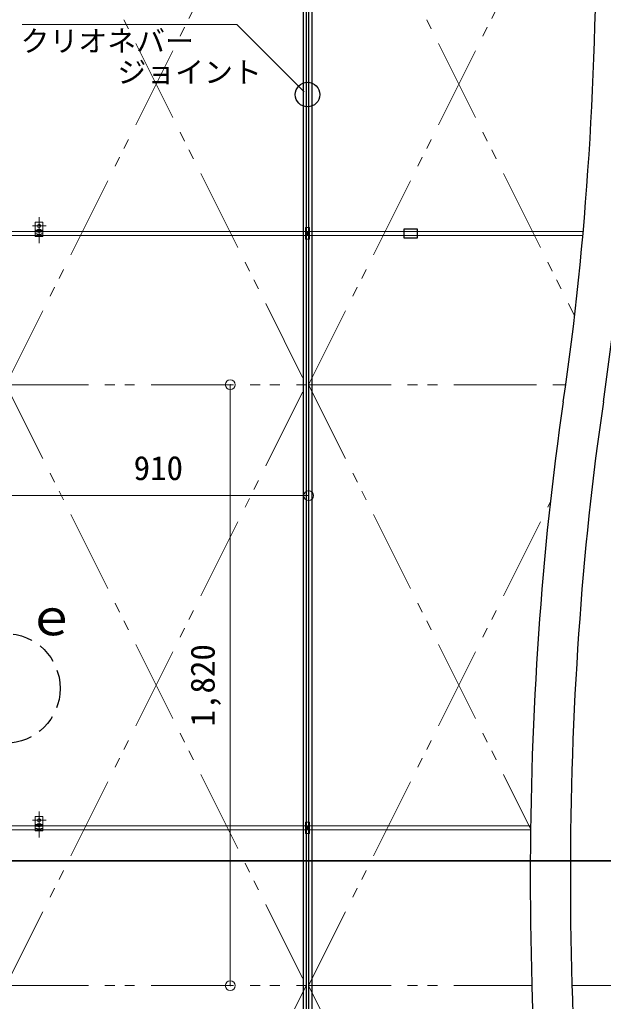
# Model space of a CAD drawing. Units: millimetres on the paper, with parts at other scales. Extents: x -195 to 195, y -135 to 132.
# Drawn here: x 84.4 to 119.8, y -70.9 to -11.4 of the extents above; entities that cross this region are included whole.
import ezdxf
from ezdxf.enums import TextEntityAlignment as Align

# ---------------------------------------------------------------- set-up
doc = ezdxf.new("R2010")
doc.units = ezdxf.units.MM
doc.header["$PDMODE"] = 32
doc.header["$PDSIZE"] = 0.6
for name, pattern in [('CHAIN1', [8, 5, -1, 1, -1]), ('DASHED1', [1.8, 1.2, -0.6]), ('DOUBLE_CHAIN1', [8.8, 5, -1, 0.6, -0.6, 0.6, -1])]:
    doc.linetypes.add(name, pattern=pattern)
for name, color, linetype, lineweight in [('8-0_中心線', 4, 'CHAIN1', 9), ('8-1_吊り材', 7, 'Continuous', 18), ('8-2_野縁受け', 3, 'DASHED1', 18), ('8-3_野縁', 2, 'Continuous', 25), ('8-5_寸法', 4, 'Continuous', 9), ('8-6_文字', 7, 'Continuous', 18), ('8-7_-', 6, 'Continuous', 35), ('8-A_クリップ', 7, 'Continuous', 18), ('8-C_ビス・アンカーボルト・強調図形', 2, 'DASHED1', 25), ('8-D_パネル', 4, 'DOUBLE_CHAIN1', 9)]:
    doc.layers.add(name, color=color, linetype=linetype, lineweight=lineweight)
doc.styles.add('ＭＳ ゴシック', font='')
doc.styles.get('ＭＳ ゴシック').set_extended_font_data('MS Gothic')

msp = doc.modelspace()

# ---------------------------------------------------------------- linework, layer by layer
at = {"layer": '8-0_中心線'}
for p, q in [((85.599, -24.933), (85.599, -23.358)), ((85.2, -23.88), (86.037, -23.88)), ((85.599, -60.933), (85.599, -59.358)), ((85.2, -59.88), (86.037, -59.88))]:
    msp.add_line(p, q, dxfattribs=at)
at = {"layer": '8-1_吊り材'}
for p, q in [((85.829, -24.53), (85.829, -23.66)), ((85.829, -24.18), (85.369, -24.18)), ((85.369, -24.22), (85.829, -24.22)), ((85.369, -24.237), (85.529, -24.237)), ((85.369, -24.373), (85.479, -24.373)), ((85.479, -24.402), (85.479, -24.373)), ((85.529, -24.266), (85.669, -24.266)), ((85.669, -24.22), (85.669, -24.266)), ((85.669, -24.237), (85.829, -24.237)), ((85.719, -24.373), (85.719, -24.402)), ((85.719, -24.373), (85.829, -24.373)), ((85.369, -24.501), (85.829, -24.501)), ((85.369, -24.53), (85.829, -24.53)), ((85.479, -24.402), (85.719, -24.402)), ((85.829, -60.53), (85.829, -59.66)), ((85.829, -60.18), (85.369, -60.18)), ((85.369, -60.22), (85.829, -60.22)), ((85.369, -60.237), (85.529, -60.237)), ((85.369, -60.373), (85.479, -60.373)), ((85.369, -60.501), (85.829, -60.501)), ((85.369, -60.53), (85.829, -60.53)), ((85.479, -60.402), (85.479, -60.373)), ((85.479, -60.402), (85.719, -60.402)), ((85.529, -60.266), (85.669, -60.266)), ((85.669, -60.22), (85.669, -60.266)), ((85.669, -60.237), (85.829, -60.237)), ((85.719, -60.373), (85.719, -60.402)), ((85.719, -60.373), (85.829, -60.373))]:
    msp.add_line(p, q, dxfattribs=at)
at = {"layer": '8-1_吊り材', "linetype": 'DASHED1'}
for p, q in [((85.829, -24.14), (85.369, -24.14)), ((85.499, -24.1), (85.499, -24.14)), ((85.829, -60.14), (85.369, -60.14)), ((85.499, -60.1), (85.499, -60.14))]:
    msp.add_line(p, q, dxfattribs=at)
at = {"layer": '8-1_吊り材'}
for points in [[(85.369, -24.53), (85.369, -23.66), (85.829, -23.66)], [(85.669, -24.22), (85.529, -24.22), (85.529, -24.266)], [(85.369, -60.53), (85.369, -59.66), (85.829, -59.66)], [(85.669, -60.22), (85.529, -60.22), (85.529, -60.266)]]:
    msp.add_lwpolyline(points, dxfattribs=at)
at = {"layer": '8-1_吊り材', "linetype": 'DASHED1'}
for points in [[(85.499, -24.1), (85.699, -24.1), (85.699, -24.14)], [(85.499, -60.1), (85.699, -60.1), (85.699, -60.14)]]:
    msp.add_lwpolyline(points, dxfattribs=at)
at = {"layer": '8-1_吊り材'}
for centre in [(85.599, -23.88), (85.599, -59.88)]:
    msp.add_circle(centre, 0.1, dxfattribs=at)
at = {"layer": '8-2_野縁受け', "linetype": 'Continuous'}
for p, q in [((17.882, -24.22), (118.559, -24.22)), ((17.882, -24.46), (118.538, -24.46)), ((17.882, -60.22), (115.375, -60.22)), ((17.882, -60.46), (115.372, -60.46))]:
    msp.add_line(p, q, dxfattribs=at)
at = {"layer": '8-3_野縁'}
for p, q in [((101.596, 20.071), (101.596, -104.029)), ((101.786, 20.071), (101.786, -104.029)), ((101.926, 20.071), (101.926, -104.029)), ((102.116, 20.071), (102.116, -104.029))]:
    msp.add_line(p, q, dxfattribs=at)
at = {"layer": '8-5_寸法'}
for p, q in [((97.178, -69.9), (97.178, -33.5)), ((83.726, -40.219), (101.926, -40.219))]:
    msp.add_line(p, q, dxfattribs=at)
at = {"layer": '8-5_寸法', "color": 3}
for p in [(97.178, -33.5), (101.926, -40.219), (97.178, -69.9)]:
    msp.add_point(p, dxfattribs=at)
at = {"layer": '8-6_文字'}
for p, q in [((84.564, -11.689), (97.583, -11.689)), ((97.583, -11.689), (101.66, -15.766))]:
    msp.add_line(p, q, dxfattribs=at)
at = {"layer": '8-7_-'}
msp.add_line((6.172, -62.333), (188.642, -62.333), dxfattribs=at)
at = {"layer": '8-A_クリップ'}
for p, q in [((101.972, -23.988), (101.74, -23.988)), ((101.74, -23.988), (101.74, -24.692)), ((101.776, -24.381), (101.776, -24.298)), ((101.78, -24.291), (101.851, -24.25)), ((101.806, -24.35), (101.806, -24.33)), ((101.836, -24.33), (101.806, -24.33)), ((101.836, -24.35), (101.806, -24.35)), ((101.866, -24.29), (101.846, -24.29)), ((101.846, -24.32), (101.846, -24.29)), ((101.846, -24.36), (101.846, -24.39)), ((101.931, -24.291), (101.86, -24.25)), ((101.866, -24.32), (101.866, -24.29)), ((101.866, -24.36), (101.866, -24.39)), ((101.876, -24.33), (101.906, -24.33)), ((101.876, -24.35), (101.906, -24.35)), ((101.906, -24.35), (101.906, -24.33)), ((101.936, -24.381), (101.936, -24.298)), ((101.972, -23.988), (101.972, -24.692)), ((101.972, -24.692), (101.74, -24.692)), ((101.851, -24.429), (101.78, -24.388)), ((101.866, -24.39), (101.846, -24.39)), ((101.86, -24.429), (101.931, -24.388)), ((101.972, -59.988), (101.74, -59.988)), ((101.74, -59.988), (101.74, -60.692)), ((101.972, -59.988), (101.972, -60.692)), ((101.776, -60.381), (101.776, -60.298)), ((101.78, -60.291), (101.851, -60.25)), ((101.851, -60.429), (101.78, -60.388)), ((101.806, -60.35), (101.806, -60.33)), ((101.836, -60.33), (101.806, -60.33)), ((101.836, -60.35), (101.806, -60.35)), ((101.866, -60.29), (101.846, -60.29)), ((101.846, -60.32), (101.846, -60.29)), ((101.846, -60.36), (101.846, -60.39)), ((101.866, -60.39), (101.846, -60.39)), ((101.931, -60.291), (101.86, -60.25)), ((101.86, -60.429), (101.931, -60.388)), ((101.866, -60.32), (101.866, -60.29)), ((101.866, -60.36), (101.866, -60.39)), ((101.876, -60.33), (101.906, -60.33)), ((101.876, -60.35), (101.906, -60.35)), ((101.906, -60.35), (101.906, -60.33)), ((101.936, -60.381), (101.936, -60.298)), ((101.972, -60.692), (101.74, -60.692))]:
    msp.add_line(p, q, dxfattribs=at)
for centre, radius in [((101.856, -24.34), 0.08), ((101.856, -24.34), 0.06), ((101.856, -60.34), 0.08), ((101.856, -60.34), 0.06)]:
    msp.add_circle(centre, radius, dxfattribs=at)
for centre, radius, start, end in [((101.856, -24.34), 0.09, 147.26604, 152.73396), ((101.836, -24.32), 0.01, 270, 0), ((101.836, -24.36), 0.01, 0, 90), ((101.856, -24.34), 0.09, 87.26604, 92.73396), ((101.876, -24.32), 0.01, 180, 270), ((101.876, -24.36), 0.01, 90, 180), ((101.856, -24.34), 0.09, 27.26604, 32.73396), ((101.856, -24.34), 0.09, 207.26604, 212.73396), ((101.856, -24.34), 0.09, 267.26604, 272.73396), ((101.856, -24.34), 0.09, 327.26604, 332.73396), ((101.856, -60.34), 0.09, 147.26604, 152.73396), ((101.856, -60.34), 0.09, 207.26604, 212.73396), ((101.836, -60.32), 0.01, 270, 0), ((101.836, -60.36), 0.01, 0, 90), ((101.856, -60.34), 0.09, 87.26604, 92.73396), ((101.856, -60.34), 0.09, 267.26604, 272.73396), ((101.876, -60.32), 0.01, 180, 270), ((101.876, -60.36), 0.01, 90, 180), ((101.856, -60.34), 0.09, 27.26604, 32.73396), ((101.856, -60.34), 0.09, 327.26604, 332.73396)]:
    msp.add_arc(centre, radius, start, end, dxfattribs=at)
at = {"layer": '8-C_ビス・アンカーボルト・強調図形', "linetype": 'Continuous'}
for p, q in [((107.714, -24.636), (107.714, -24.07)), ((107.714, -24.07), (108.507, -24.07)), ((108.507, -24.07), (108.507, -24.636)), ((108.507, -24.636), (107.714, -24.636))]:
    msp.add_line(p, q, dxfattribs=at)
msp.add_circle((101.86, -15.93), 0.743, dxfattribs=at)
at = {"layer": '8-C_ビス・アンカーボルト・強調図形'}
msp.add_circle((83.541, -51.896), 3.333, dxfattribs=at)
at = {"layer": '8-C_ビス・アンカーボルト・強調図形', "linetype": 'Continuous'}
for centre, start_param, end_param in [((102.353, -5.733), 4.222432, 5.26266), ((104.782, -5.733), 4.222432, 5.26266), ((132.353, -63.333), 1.080839, 2.060754), ((134.782, -63.333), 1.080839, 2.060754)]:
    msp.add_ellipse(centre, major_axis=(0, 61.2), ratio=0.277778, start_param=start_param, end_param=end_param, dxfattribs=at)
at = {"layer": '8-D_パネル'}
for p, q in [((101.786, 20.5), (101.786, -104.029)), ((101.926, 20.5), (101.926, -104.029)), ((83.586, 2.9), (101.786, -33.5)), ((83.586, -33.5), (101.786, 2.9)), ((101.926, 2.9), (118.039, -29.326)), ((101.926, -33.5), (119.246, 1.141)), ((83.586, -69.9), (101.786, -33.5)), ((83.586, -33.5), (101.786, -69.9)), ((83.586, -33.5), (101.786, -33.5)), ((101.926, -33.5), (115.373, -60.394)), ((101.926, -33.5), (117.346, -33.5)), ((101.926, -69.9), (116.568, -40.615)), ((83.586, -69.9), (101.786, -69.9)), ((84.721, -104.029), (101.786, -69.9)), ((101.926, -69.9), (118.634, -103.316)), ((101.926, -69.9), (115.451, -69.9))]:
    msp.add_line(p, q, dxfattribs=at)
at = {"layer": '8-D_パネル', "linetype": 'Continuous'}
for p, q in [((117.346, -33.5), (117.503, -33.5)), ((117.88, -69.9), (134.832, -69.9))]:
    msp.add_line(p, q, dxfattribs=at)

# ---------------------------------------------------------------- texts
at = {"layer": '8-5_寸法', "style": 'ＭＳ ゴシック'}
msp.add_text('910', height=1.466, dxfattribs=at).set_placement((91.326, -39.719), align=Align.BOTTOM_LEFT)
msp.add_text('1,820', height=1.466, rotation=90, dxfattribs=at).set_placement((96.678, -54.2), align=Align.BOTTOM_LEFT)
at = {"layer": '8-6_文字', "style": 'ＭＳ ゴシック'}
for s, height, p in [('クリオネバー', 1.283, (84.478, -13.711)), ('ジョイント', 1.283, (90.342, -15.596)), ('ｅ', 2.199, (84.845, -49.339))]:
    msp.add_text(s, height=height, dxfattribs=at).set_placement(p, align=Align.BOTTOM_LEFT)

doc.saveas('drawing.dxf')
